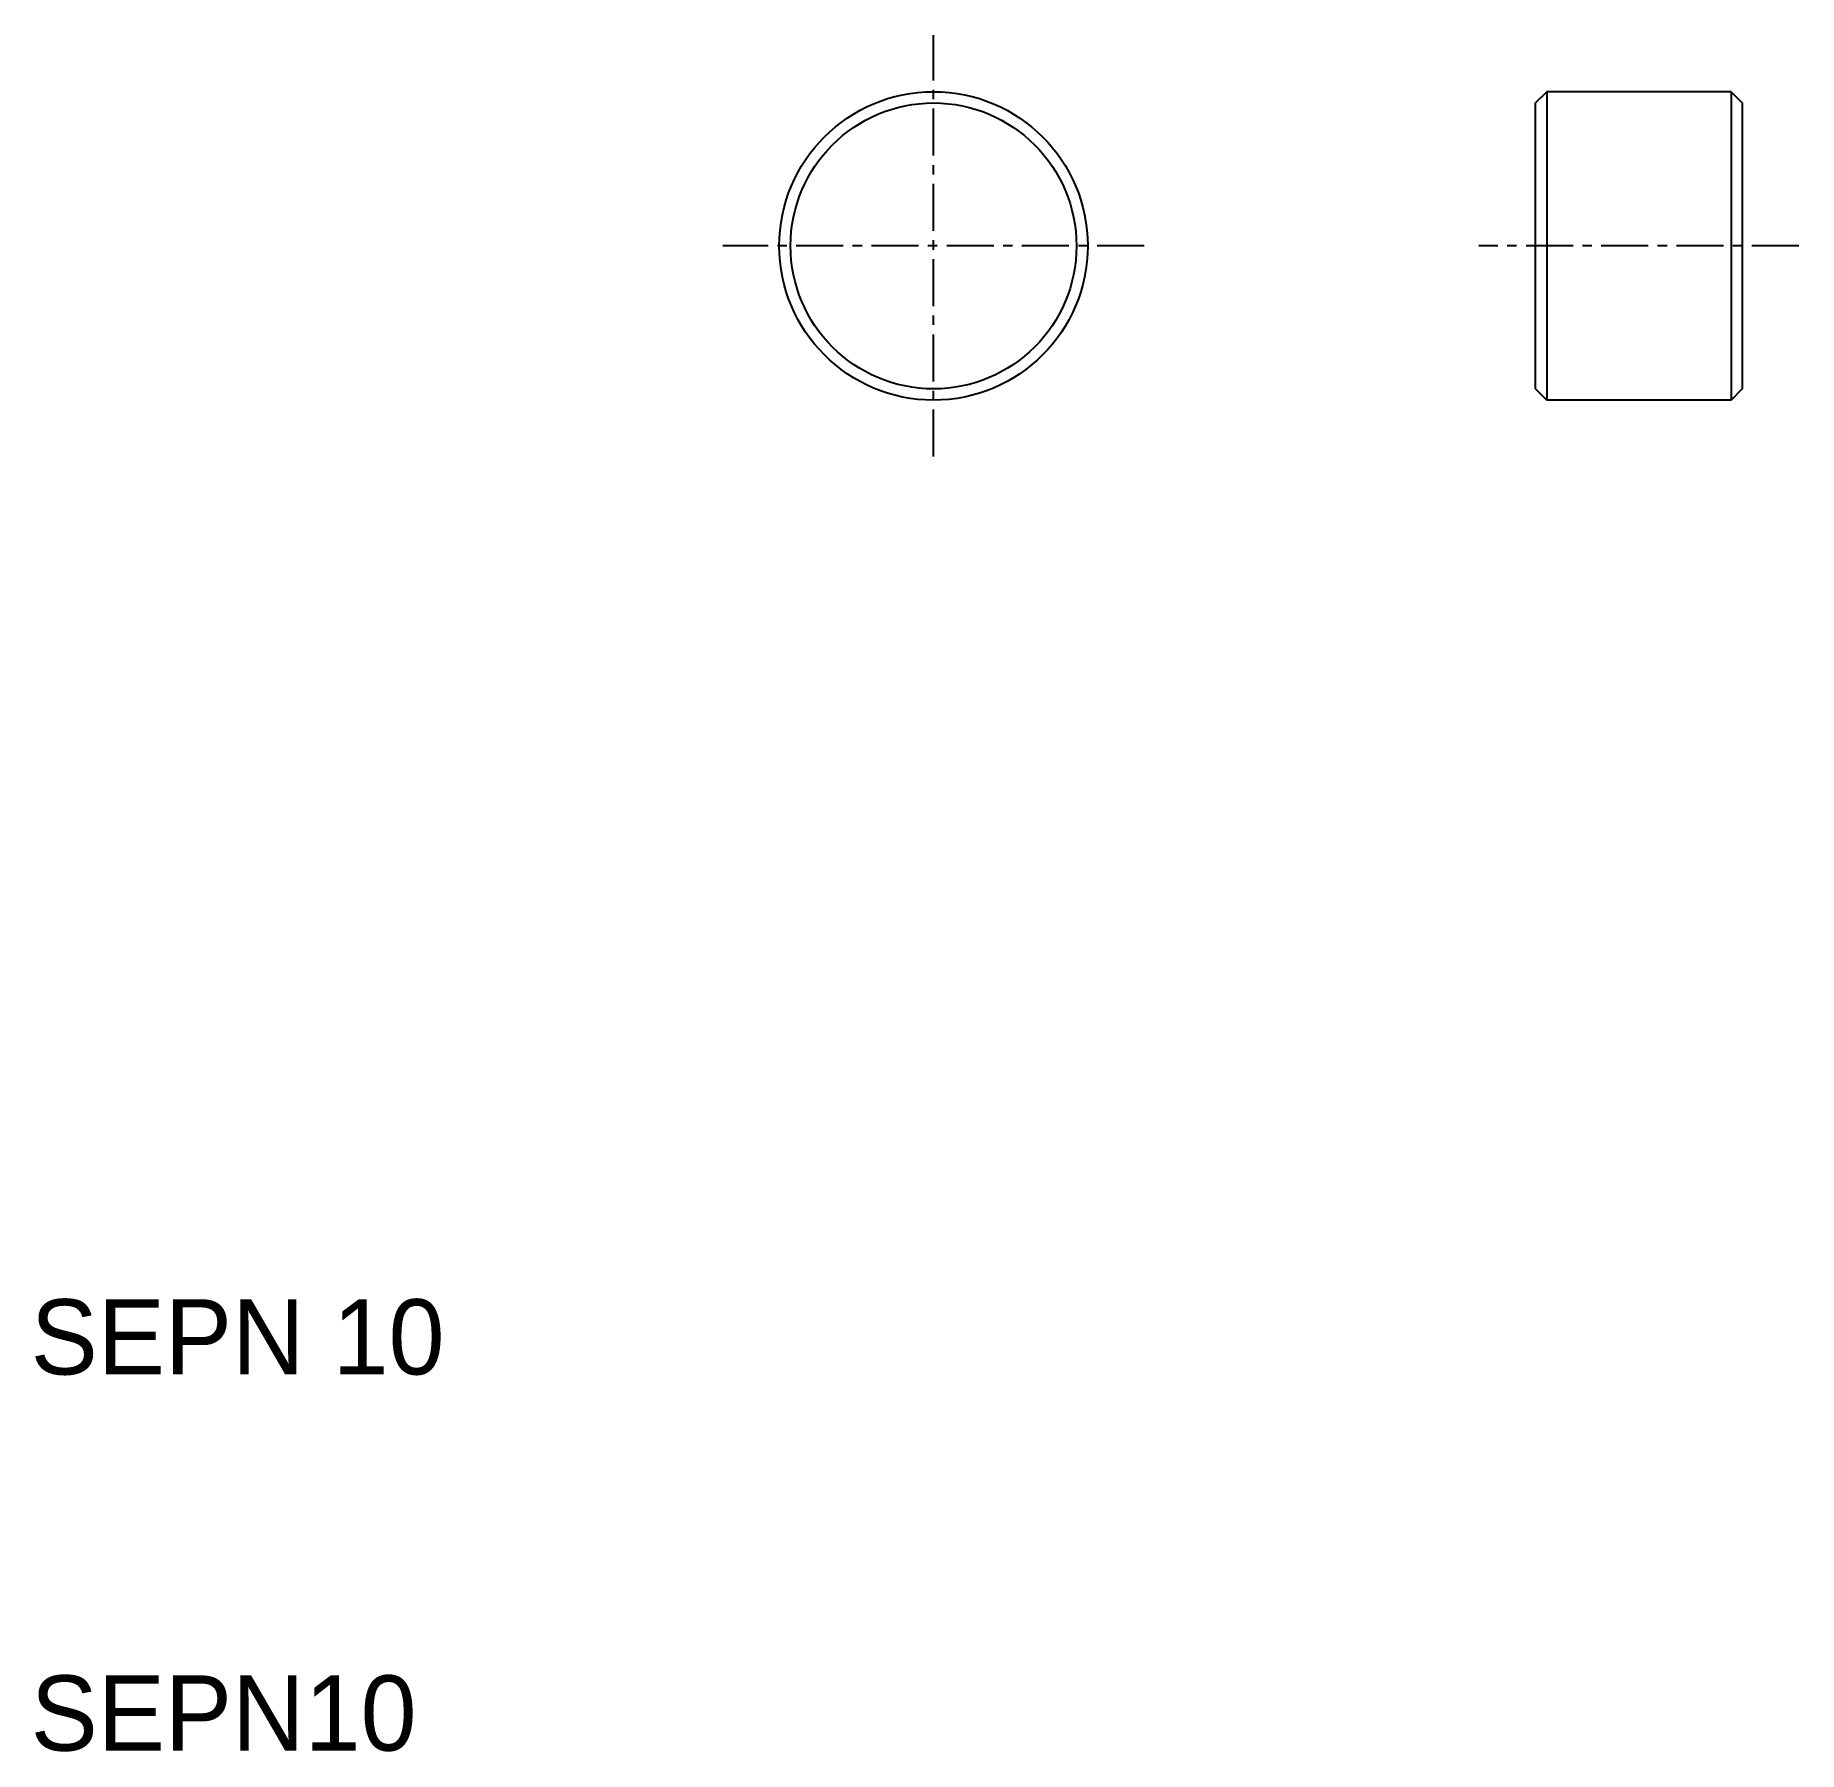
# Model space of a CAD drawing. Extents: x 10.1 to 57, y 10 to 55.6.
import ezdxf

# ---------------------------------------------------------------- set-up
doc = ezdxf.new("R2010")
doc.units = 0
doc.linetypes.add('CENTER', pattern=[2, 1.25, -0.25, 0.25, -0.25])
doc.layers.get('0').update_dxf_attribs({"linetype": 'CONTINUOUS'})
doc.layers.add('CENTER', color=1, linetype='CENTER')

msp = doc.modelspace()

# ---------------------------------------------------------------- linework, layer by layer
at = {"color": 7, "linetype": 'CONTINUOUS'}
for p, q in [((50.3, 54.1), (50, 53.8)), ((55.2, 54.1), (50.3, 54.1)), ((50.3, 54.1), (50.3, 45.9)), ((55.2, 54.1), (55.5, 53.8)), ((55.2, 54.1), (55.2, 45.9)), ((50, 46.2), (50, 53.8)), ((55.5, 53.8), (55.5, 46.2)), ((50.3, 45.9), (50, 46.2)), ((55.5, 46.2), (55.2, 45.9)), ((55.2, 45.9), (50.3, 45.9))]:
    msp.add_line(p, q, dxfattribs=at)
for radius in [4.1, 3.8]:
    msp.add_circle((34, 50), radius, dxfattribs=at)
at = {"layer": 'CENTER', "color": 1, "linetype": 'CENTER'}
for p, q in [((34, 44.4), (34, 55.6)), ((39.6, 50), (28.4, 50)), ((57, 50), (48.5, 50))]:
    msp.add_line(p, q, dxfattribs=at)

# ---------------------------------------------------------------- texts
at = {"color": 7, "linetype": 'CONTINUOUS'}
for s, p in [('SEPN 10', (10, 20)), ('SEPN10', (10, 10))]:
    msp.add_text(s, height=2, dxfattribs=at).set_placement(p)

doc.saveas('drawing.dxf')
